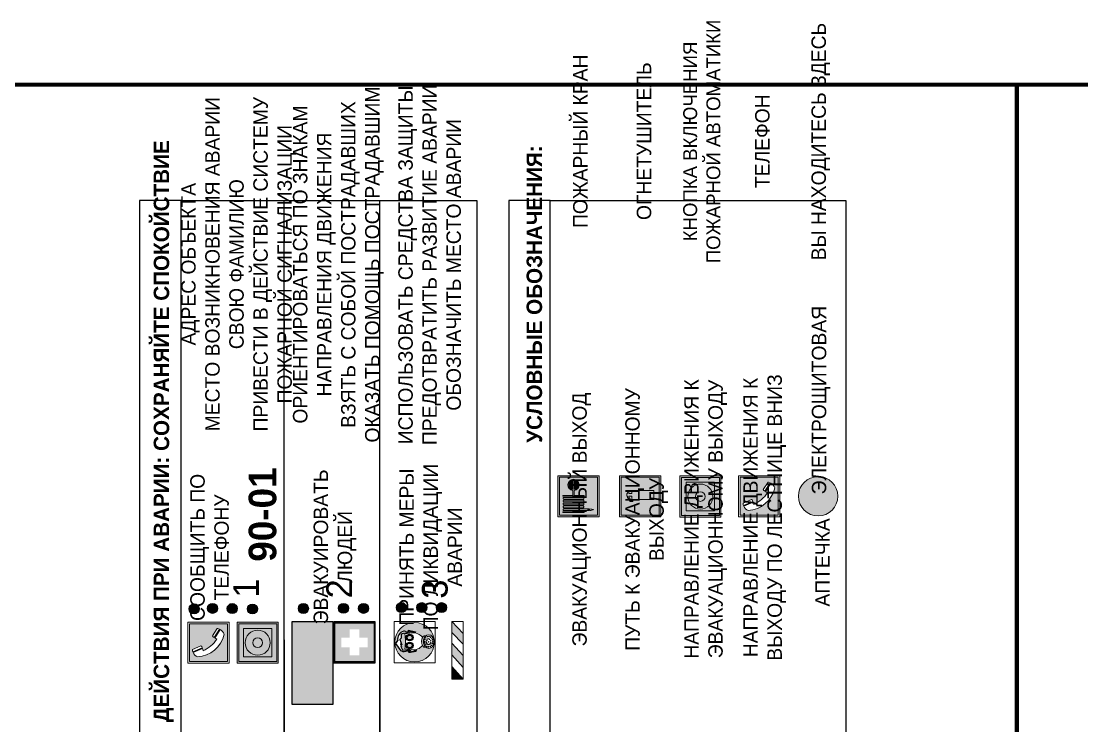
# Model space of a CAD drawing. Header units: millimetres. Extents: x 13114 to 67229, y 22859 to 38520.
# Drawn here: x 17565.4 to 17771.2, y 31954.6 to 32091.5 of the extents above; entities that cross this region are included whole.
import ezdxf

# ---------------------------------------------------------------- set-up
doc = ezdxf.new("R2010")
doc.units = ezdxf.units.MM
doc.styles.add('обычный', font='arial.ttf')

# ---------------------------------------------------------------- blocks, each defined once
blk = doc.blocks.new('A$C38D26F80')
h = blk.add_hatch(color=5)
h.dxf.hatch_style = 1
h.paths.add_polyline_path([(-8.77, -4.48, 1), (-0.19, -4.48, 1)])
h.paths.add_polyline_path([(-6.75, -3.58), (-6.75, -3.31), (-6.62, -3.22), (-6.5, -3.22), (-6.42, -3.3), (-6.39, -3.28), (-6.59, -2.23), (-6.59, -2.01), (-6.38, -1.58), (-4.76, -0.4), (-4.13, -0.79, -0.362848), (-2.1, -2.1, -0.201049), (-2.17, -2.48, 0.085434), (-2.26, -3.13), (-1.9, -3.16), (-2.25, -4.7), (-2.4, -4.59), (-2.43, -4.34), (-2.36, -4.34), (-2.14, -3.34), (-2.47, -3.42), (-2.58, -1.95), (-2.77, -1.58), (-3.58, -1.52), (-3.92, -1.26), (-5.05, -1.73), (-4.87, -1.39), (-5.41, -1.6), (-5.41, -1.46), (-6.13, -1.87), (-6.18, -3.5), (-6.56, -3.47), (-6.37, -4.59), (-6.16, -4.43), (-6.16, -4.66), (-6.36, -4.79), (-6.37, -4.8), (-6.51, -4.76)], flags=16)
h.paths.add_polyline_path([(-6.51, -4.76), (-6.36, -4.79), (-6.37, -4.8)], flags=0)
h.paths.add_polyline_path([(-5.92, -2.34, 0.089508), (-2.67, -2.35), (-2.48, -3.88, -0.268602), (-3.4, -6.18, 0.262449), (-5.2, -6.18, -0.268602), (-6.11, -3.88)], flags=16)
edge = h.paths.add_edge_path(flags=16)
edge.add_ellipse((-5.19, -3.41), major_axis=(0, 0.842), ratio=0.848992, start_angle=0, end_angle=360)
edge = h.paths.add_edge_path(flags=0)
edge.add_ellipse((-5.19, -3.39), major_axis=(0, 0.665), ratio=0.853798, start_angle=0, end_angle=360)
edge = h.paths.add_edge_path(flags=0)
edge.add_ellipse((-5.19, -3.4), major_axis=(0, 0.528), ratio=0.864094, start_angle=0, end_angle=360)
edge = h.paths.add_edge_path(flags=16)
edge.add_ellipse((-3.47, -3.4), major_axis=(0, 0.842), ratio=0.848992, start_angle=0, end_angle=360)
h.paths.add_polyline_path([(-3.13, -6.45), (-3.13, -6.84, 0.383174), (-5.57, -6.85), (-5.57, -6.49, -0.369952)], flags=16)
edge = h.paths.add_edge_path(flags=0)
edge.add_ellipse((-3.47, -3.39), major_axis=(0, 0.665), ratio=0.853798, start_angle=0, end_angle=360)
edge = h.paths.add_edge_path(flags=0)
edge.add_ellipse((-3.47, -3.4), major_axis=(0, 0.528), ratio=0.864094, start_angle=0, end_angle=360)
edge = h.paths.add_edge_path(flags=16)
edge.add_ellipse((-4.34, -7.57), major_axis=(-1.48, 0), ratio=0.744955, start_angle=0, end_angle=360)
h.paths.add_polyline_path([(-5.01, -6.85, -1), (-5.15, -6.85, -1)], flags=0)
h.paths.add_polyline_path([(-5.33, -7.14, -1), (-5.47, -7.14, -1)], flags=0)
h.paths.add_polyline_path([(-4.61, -6.71, -1), (-4.74, -6.71, -1)], flags=16)
h.paths.add_polyline_path([(-5.43, -7.51, -1), (-5.57, -7.51, -1)], flags=0)
h.paths.add_polyline_path([(-4.26, -6.67, -1), (-4.4, -6.67, -1)], flags=16)
h.paths.add_polyline_path([(-4.74, -7.14, -1), (-4.88, -7.14, -1)], flags=0)
h.paths.add_polyline_path([(-4.93, -7.43, -1), (-5.07, -7.43, -1)], flags=0)
h.paths.add_polyline_path([(-4.41, -7.07, -1), (-4.54, -7.07, -1)], flags=0)
h.paths.add_polyline_path([(-5.33, -7.87, -1), (-5.46, -7.87, -1)], flags=0)
h.paths.add_polyline_path([(-3.8, -6.71, -1), (-3.94, -6.71, -1)], flags=16)
h.paths.add_polyline_path([(-4.85, -7.78, -1), (-4.98, -7.78, -1)], flags=0)
h.paths.add_polyline_path([(-3.96, -7.14, -1), (-4.1, -7.14, -1)], flags=0)
h.paths.add_polyline_path([(-4.33, -7.53, -1), (-4.47, -7.53, -1)], flags=0)
h.paths.add_polyline_path([(-5.09, -8.12, -1), (-5.23, -8.12, -1)], flags=0)
h.paths.add_polyline_path([(-3.5, -6.94, -1), (-3.64, -6.94, -1)], flags=0)
h.paths.add_polyline_path([(-4.54, -7.97, -1), (-4.68, -7.97, -1)], flags=0)
h.paths.add_polyline_path([(-3.66, -7.39, -1), (-3.8, -7.39, -1)], flags=0)
h.paths.add_polyline_path([(-4.73, -8.35, -1), (-4.86, -8.35, -1)], flags=0)
h.paths.add_polyline_path([(-4.09, -7.96, -1), (-4.23, -7.96, -1)], flags=0)
h.paths.add_polyline_path([(-3.77, -7.74, -1), (-3.91, -7.74, -1)], flags=0)
h.paths.add_polyline_path([(-3.22, -7.27, -1), (-3.35, -7.27, -1)], flags=0)
h.paths.add_polyline_path([(-4.34, -8.4, -1), (-4.47, -8.4, -1)], flags=0)
h.paths.add_polyline_path([(-3.16, -7.61, -1), (-3.3, -7.61, -1)], flags=0)
h.paths.add_polyline_path([(-3.9, -8.35, -1), (-4.04, -8.35, -1)], flags=0)
h.paths.add_polyline_path([(-3.32, -7.91, -1), (-3.46, -7.91, -1)], flags=0)
h.paths.add_polyline_path([(-3.55, -8.23, -1), (-3.69, -8.23, -1)], flags=0)
at = {"color": 5, "lineweight": 5}
for p, q in [((-4.48, 0), (-8.96, 0)), ((-8.96, 0), (-8.96, -4.48)), ((-4.48, 0), (0, 0)), ((0, 0), (0, -4.48)), ((-6.59, -2.01), (-6.38, -1.58)), ((-6.59, -2.23), (-6.59, -2.01)), ((-6.39, -3.28), (-6.59, -2.23)), ((-6.38, -1.58), (-4.76, -0.4)), ((-6.13, -1.87), (-6.18, -3.5)), ((-5.41, -1.46), (-6.13, -1.87)), ((-4.87, -1.39), (-5.41, -1.6)), ((-5.41, -1.6), (-5.41, -1.46)), ((-3.92, -1.26), (-5.05, -1.73)), ((-5.05, -1.73), (-4.87, -1.39)), ((-4.76, -0.4), (-4.13, -0.79)), ((-3.58, -1.52), (-3.92, -1.26)), ((-2.77, -1.58), (-3.58, -1.52)), ((-2.58, -1.95), (-2.77, -1.58)), ((-2.47, -3.42), (-2.58, -1.95)), ((-8.96, -8.96), (-8.96, -4.48)), ((-6.75, -3.31), (-6.62, -3.22)), ((-6.75, -3.58), (-6.75, -3.31)), ((-6.51, -4.76), (-6.75, -3.58)), ((-6.62, -3.22), (-6.5, -3.22)), ((-6.18, -3.5), (-6.56, -3.47)), ((-6.56, -3.47), (-6.37, -4.59)), ((-6.5, -3.22), (-6.42, -3.3)), ((-6.42, -3.3), (-6.39, -3.28)), ((-6.37, -4.59), (-6.16, -4.43)), ((-6.16, -4.43), (-6.16, -4.66)), ((-5.92, -2.34), (-6.11, -3.88)), ((-2.67, -2.34), (-2.48, -3.88)), ((-2.14, -3.34), (-2.47, -3.42)), ((-2.43, -4.34), (-2.4, -4.59)), ((-2.43, -4.34), (-2.36, -4.34)), ((-2.4, -4.59), (-2.25, -4.7)), ((-2.36, -4.34), (-2.14, -3.34)), ((-1.9, -3.16), (-2.26, -3.13)), ((-2.25, -4.7), (-1.9, -3.16)), ((0, -8.96), (0, -4.48)), ((-6.37, -4.8), (-6.51, -4.76)), ((-6.16, -4.66), (-6.37, -4.8)), ((-5.57, -6.49), (-5.57, -6.85)), ((-3.13, -6.45), (-3.13, -6.84)), ((-4.48, -8.96), (-8.96, -8.96)), ((-4.48, -8.96), (0, -8.96))]:
    blk.add_line(p, q, dxfattribs=at)
at = {"color": 5}
for p, q in [((-6.59, -2.01), (-6.38, -1.58)), ((-6.59, -2.23), (-6.59, -2.01)), ((-6.39, -3.28), (-6.59, -2.23)), ((-6.38, -1.58), (-4.76, -0.4)), ((-6.13, -1.87), (-6.18, -3.5)), ((-5.41, -1.46), (-6.13, -1.87)), ((-4.87, -1.39), (-5.41, -1.6)), ((-5.41, -1.6), (-5.41, -1.46)), ((-3.92, -1.26), (-5.05, -1.73)), ((-5.05, -1.73), (-4.87, -1.39)), ((-4.76, -0.4), (-4.13, -0.79)), ((-3.58, -1.52), (-3.92, -1.26)), ((-2.77, -1.58), (-3.58, -1.52)), ((-2.58, -1.95), (-2.77, -1.58)), ((-2.47, -3.42), (-2.58, -1.95)), ((-6.75, -3.31), (-6.62, -3.22)), ((-6.75, -3.58), (-6.75, -3.31)), ((-6.51, -4.76), (-6.75, -3.58)), ((-6.62, -3.22), (-6.5, -3.22)), ((-6.18, -3.5), (-6.56, -3.47)), ((-6.56, -3.47), (-6.37, -4.59)), ((-6.5, -3.22), (-6.42, -3.3)), ((-6.42, -3.3), (-6.39, -3.28)), ((-6.37, -4.59), (-6.16, -4.43)), ((-6.16, -4.43), (-6.16, -4.66)), ((-2.14, -3.34), (-2.47, -3.42)), ((-2.4, -4.59), (-2.43, -4.34)), ((-2.43, -4.34), (-2.36, -4.34)), ((-2.25, -4.7), (-2.4, -4.59)), ((-2.36, -4.34), (-2.14, -3.34)), ((-2.26, -3.13), (-1.9, -3.16)), ((-1.9, -3.16), (-2.25, -4.7)), ((-6.37, -4.8), (-6.51, -4.76)), ((-6.36, -4.79), (-6.51, -4.76)), ((-6.16, -4.66), (-6.37, -4.8)), ((-6.16, -4.66), (-6.36, -4.79))]:
    blk.add_line(p, q, dxfattribs=at)
at = {"color": 5, "lineweight": 5}
for centre, radius in [((-4.48, -4.48), 4.29), ((-5.08, -6.85), 0.0678), ((-4.67, -6.71), 0.0678), ((-4.33, -6.67), 0.0678), ((-3.87, -6.71), 0.0678), ((-3.57, -6.94), 0.0678), ((-5.5, -7.51), 0.0678), ((-5.4, -7.14), 0.0678), ((-5.4, -7.87), 0.0678), ((-5.16, -8.12), 0.0678), ((-5, -7.43), 0.0678), ((-4.91, -7.78), 0.0678), ((-4.81, -7.14), 0.0678), ((-4.79, -8.35), 0.0678), ((-4.61, -7.97), 0.0678), ((-4.47, -7.07), 0.0678), ((-4.4, -7.53), 0.0678), ((-4.4, -8.4), 0.0678), ((-4.16, -7.96), 0.0678), ((-4.03, -7.14), 0.0678), ((-3.97, -8.35), 0.0678), ((-3.84, -7.74), 0.0678), ((-3.73, -7.39), 0.0678), ((-3.62, -8.23), 0.0678), ((-3.39, -7.91), 0.0678), ((-3.28, -7.27), 0.0678), ((-3.23, -7.61), 0.0678)]:
    blk.add_circle(centre, radius, dxfattribs=at)
at = {"color": 5}
for centre, radius, start, end in [((-3.89, -2.66), 1.88, 17.387, 97.1599), ((-2.6, -2.2), 0.511, 326.3906, 11.8614), ((-0.35, -3.07), 1.91, 162.2553, 181.7878)]:
    blk.add_arc(centre, radius, start, end, dxfattribs=at)
at = {"color": 5, "lineweight": 5}
for centre, radius, start, end in [((-2.6, -2.2), 0.513, 326.4781, 11.7739), ((-3.66, -4.24), 2.47, 171.573, 231.7124), ((-4.28, 6.66), 9.15, 259.6987, 280.1569), ((-4.93, -4.24), 2.47, 308.2876, 8.427), ((-0.47, -3.05), 1.79, 161.5846, 182.4584), ((-4.33, -7.88), 1.87, 50.358, 131.5662), ((-4.34, -8.2), 1.82, 48.4943, 132.3565), ((-4.3, -7.78), 1.83, 60.5889, 119.4111)]:
    blk.add_arc(centre, radius, start, end, dxfattribs=at)
for centre, major_axis, ratio in [((-5.19, -3.41), (0, 0.842), 0.848992), ((-5.19, -3.39), (0, 0.665), 0.853798), ((-5.19, -3.4), (0, 0.528), 0.864094), ((-3.47, -3.4), (0, 0.842), 0.848992), ((-3.47, -3.39), (0, 0.665), 0.853798), ((-3.47, -3.4), (0, 0.528), 0.864094), ((-4.34, -7.57), (-1.48, 0), 0.744955)]:
    blk.add_ellipse(centre, major_axis=major_axis, ratio=ratio, dxfattribs=at)
blk = doc.blocks.new('A$C47DD6509')
at = {"lineweight": 5}
for points in [[(-8.69, 0), (-11.19, 0), (-11.19, -2.22)], [(-4.22, 0), (-6.45, 0), (-8.91, -2.22), (-6.61, -2.22)], [(0, 0), (-2.09, 0), (-4.36, -2.22), (-2.29, -2.22)]]:
    blk.add_hatch(color=242, dxfattribs=at).paths.add_polyline_path(points)
at = {"color": 242, "lineweight": 5}
for p, q in [((-11.19, -2.22), (-8.69, 0)), ((-11.19, -2.22), (-11.19, 0)), ((-11.19, 0), (-8.69, 0)), ((-11.19, 0), (0, 0)), ((-8.91, -2.22), (-6.45, 0)), ((-6.61, -2.22), (-4.22, 0)), ((-4.36, -2.22), (-2.09, 0)), ((-2.29, -2.22), (0, 0)), ((0, 0), (0, -2.22)), ((0, -2.22), (-11.19, -2.22))]:
    blk.add_line(p, q, dxfattribs=at)
blk = doc.blocks.new('A$C32E8229D')
at = {"true_color": 0xffffff}
blk.add_hatch(color=7, dxfattribs=at).paths.add_polyline_path([(0, 0), (0, -8), (16, -8), (16, 0)])
h = blk.add_hatch(color=126)
h.paths.add_polyline_path([(0.2, -0.2), (15.8, -0.2), (15.8, -7.8), (0.2, -7.8)])
h.paths.add_polyline_path([(13.49, -2.05), (12.08, -2.05), (11.37, -2.63, 0.162397), (11.29, -2.84), (11.29, -3.63), (10.35, -3.63), (10.35, -4.05), (11.68, -4.05), (11.68, -3.48), (12.26, -4.28), (11.29, -5.1), (11.29, -6.78), (11.85, -6.78), (11.85, -5.44), (12.8, -4.64), (12.8, -5.94), (14.46, -5.94), (14.46, -5.39), (13.45, -5.39), (13.45, -3.97), (12.46, -2.59), (13.15, -2.59), (13.69, -3.34), (14.18, -3)], flags=16)
h.paths.add_polyline_path([(10.74, -1.82, 1), (11.8, -1.82, 1)], flags=16)
h.paths.add_polyline_path([(9.39, -3.59), (5.99, -3.59), (6.56, -3.03), (5.91, -3.03), (5.1, -3.83), (5.91, -4.64), (6.56, -4.64), (5.99, -4.09), (9.39, -4.09)], flags=16)
h.paths.add_polyline_path([(4.29, -1.08), (1.72, -1.08), (1.72, -6.6), (4.29, -6.6)], flags=16)
at = {"color": 126}
blk.add_lwpolyline([(16, -8), (0, -8), (0, 0), (16, 0)], close=True, dxfattribs=at)
blk = doc.blocks.new('A$C18900ED3')
h = blk.add_hatch(color=126)
h.paths.add_polyline_path([(-0.18, -0.18), (-7.02, -0.18), (-7.02, -7.02), (-0.18, -7.02)])
h.paths.add_polyline_path([(-5.89, -4.46), (-5.89, -2.77), (-4.46, -2.77), (-4.46, -1.31), (-2.77, -1.31), (-2.77, -2.77), (-1.33, -2.77), (-1.33, -4.46), (-2.77, -4.46), (-2.77, -5.89), (-4.46, -5.89), (-4.46, -4.46)], flags=16)
at = {"color": 126}
for p, q in [((-7.2, 0), (-7.2, -7.2)), ((0, 0), (-7.2, 0)), ((0, -7.2), (0, 0)), ((-7.02, -7.02), (-7.02, -0.18)), ((-7.02, -0.18), (-0.18, -0.18)), ((-0.18, -0.18), (-0.18, -7.02)), ((-7.2, -7.2), (0, -7.2)), ((-0.18, -7.02), (-7.02, -7.02))]:
    blk.add_line(p, q, dxfattribs=at)
blk = doc.blocks.new('A$C456E1F9C')
at = {"lineweight": 5}
h = blk.add_hatch(color=242, dxfattribs=at)
h.paths.add_polyline_path([(0.51, -1.47), (0.51, -13.26), (12.29, -13.26), (12.29, -1.47)])
h.paths.add_polyline_path([(5.42, -4.95, -0.254479), (4.78, -5.4), (3.52, -2.53, -0.209735), (4.23, -2.4)], flags=16)
h.paths.add_polyline_path([(8.53, -8.6), (10.87, -10.17), (10.54, -10.76), (8.03, -9.13, -0.192251)], flags=16)
h.paths.add_polyline_path([(4.61, -5.49, 0.005518), (3.87, -5.72, 0.128647), (7.49, -10.01, 0.00809), (7.83, -9.33), (10.47, -10.97, -0.16736), (8.99, -12.25, -0.327862), (1.95, -3.95, -0.166952), (3.36, -2.62)], flags=16)
at = {"color": 242, "lineweight": 5}
for p, q in [((0, -13.77), (0, -0.97)), ((12.8, -0.97), (0, -0.97)), ((4.61, -5.49), (3.36, -2.62)), ((3.52, -2.53), (4.78, -5.4)), ((4.23, -2.4), (5.42, -4.95)), ((12.8, -13.77), (12.8, -0.97)), ((7.83, -9.33), (10.47, -10.97)), ((8.03, -9.13), (10.54, -10.76)), ((10.81, -10.12), (8.53, -8.6)), ((10.54, -10.76), (10.8, -10.3)), ((10.8, -10.3), (10.81, -10.12)), ((0, -13.77), (12.8, -13.77))]:
    blk.add_line(p, q, dxfattribs=at)
blk.add_lwpolyline([(0.51, -1.47), (12.29, -1.47), (12.29, -13.26), (0.51, -13.26)], close=True, dxfattribs=at)
for centre, radius, start, end in [((4.59, -5.34), 2.99, 114.2845, 152.1974), ((4.02, -3.27), 0.891, 76.3284, 123.7092), ((11.12, -3.31), 9.19, 183.9915, 256.6009), ((14.98, -39.1), 35.17, 107.1487, 108.4135), ((13.86, -0.94), 11.08, 205.5536, 234.8762), ((4.68, -4.59), 0.824, 276.9621, 334.0723), ((-13.31, 0.8), 23.44, 332.5487, 334.4027), ((8.94, -9.5), 0.989, 114.4092, 157.9388), ((7.87, -9.46), 3, 291.9291, 329.9329)]:
    blk.add_arc(centre, radius, start, end, dxfattribs=at)
blk = doc.blocks.new('A$C54414219')
at = {"true_color": 0xffffff}
h = blk.add_hatch(color=7, dxfattribs=at)
h.paths.add_polyline_path([(2.39, -9.45), (2.39, -18.3), (11.23, -18.3), (11.23, -9.45)], flags=0)
h.paths.add_polyline_path([(10.71, -13.87, -1), (2.92, -13.87, -1)], flags=0)
h.paths.add_polyline_path([(8.3, -13.87, -1), (5.33, -13.87, -1)], flags=0)
h.paths.add_polyline_path([(0.41, -7.47), (0.41, -20.27), (13.21, -20.27), (13.21, -7.47)])
h.paths.add_polyline_path([(0.92, -19.77), (12.71, -19.77), (12.71, -7.98), (0.92, -7.98)], flags=16)
h.paths.add_polyline_path([(11.23, -9.45), (11.23, -18.3), (2.39, -18.3), (2.39, -9.45)], flags=0)
at = {"lineweight": 5}
h = blk.add_hatch(color=242, dxfattribs=at)
h.paths.add_polyline_path([(12.71, -7.98), (0.92, -7.98), (0.92, -19.77), (12.71, -19.77)])
h.paths.add_polyline_path([(11.23, -18.3), (2.39, -18.3), (2.39, -9.45), (11.23, -9.45)], flags=16)
h.paths.add_polyline_path([(10.71, -13.87, -1), (2.92, -13.87, -1)], flags=0)
h.paths.add_polyline_path([(8.3, -13.87, -1), (5.33, -13.87, -1)], flags=0)
at = {"true_color": 0xffffff}
h = blk.add_hatch(color=7, dxfattribs=at)
h.paths.add_polyline_path([(2.39, -9.45), (2.39, -18.3), (11.23, -18.3), (11.23, -9.45)])
h.paths.add_polyline_path([(10.71, -13.87, -1), (2.92, -13.87, -1)], flags=16)
h.paths.add_polyline_path([(8.3, -13.87, -1), (5.33, -13.87, -1)], flags=0)
at = {"lineweight": 5}
h = blk.add_hatch(color=242, dxfattribs=at)
h.paths.add_polyline_path([(2.92, -13.87, 1), (10.71, -13.87, 1)])
h.paths.add_polyline_path([(8.3, -13.87, -1), (5.33, -13.87, -1)], flags=16)
at = {"color": 242, "lineweight": 5}
for p, q in [((0.41, -20.27), (0.41, -7.47)), ((0.41, -7.47), (13.21, -7.47)), ((0.41, -7.47), (13.21, -7.47)), ((13.21, -20.27), (13.21, -7.47)), ((0.41, -20.27), (13.21, -20.27))]:
    blk.add_line(p, q, dxfattribs=at)
for points in [[(0.92, -7.98), (12.71, -7.98), (12.71, -19.77), (0.92, -19.77)], [(2.39, -9.45), (11.23, -9.45), (11.23, -18.3), (2.39, -18.3)]]:
    blk.add_lwpolyline(points, close=True, dxfattribs=at)
for radius in [3.89, 1.49]:
    blk.add_circle((6.81, -13.87), radius, dxfattribs=at)
blk = doc.blocks.new('A$C37112FD5')
at = {"true_color": 0xf5f5ff}
h = blk.add_hatch(color=7, dxfattribs=at)
h.dxf.hatch_style = 1
h.paths.add_polyline_path([(12.8, -7.4), (0, -7.4), (0, -20.2), (12.8, -20.2)])
h.paths.add_polyline_path([(12.29, -7.91), (12.29, -19.69), (0.51, -19.69), (0.51, -7.91)], flags=16)
h.paths.add_polyline_path([(4.98, -9.04, -0.42597), (5.17, -9.22), (5.17, -12.25), (5.17, -15.29, -0.432244), (4.98, -15.47), (4.83, -15.47, -0.42597), (4.64, -15.29), (4.64, -12.25), (4.64, -9.22, -0.432244), (4.83, -9.04)], flags=0)
h.paths.add_polyline_path([(4.28, -9.22), (4.28, -12.25), (4.28, -15.29, -0.432244), (4.09, -15.47), (3.94, -15.47, -0.42597), (3.75, -15.29), (3.75, -12.25), (3.75, -9.22, -0.432244), (3.94, -9.04), (4.09, -9.04, -0.42597)], flags=0)
h.paths.add_polyline_path([(5.72, -9.04), (5.87, -9.04, -0.42597), (6.06, -9.22), (6.06, -12.25), (6.06, -15.29, -0.432244), (5.87, -15.47), (5.72, -15.47, -0.42597), (5.53, -15.29), (5.53, -12.25), (5.53, -9.22, -0.432244)], flags=0)
h.paths.add_polyline_path([(6.42, -8.9), (6.5, -8.9, -0.42597), (6.69, -9.08), (6.69, -12.03), (8.21, -12.03, -15.824349), (8.21, -12.47), (6.69, -12.47), (6.69, -15.42, -0.432244), (6.5, -15.6), (6.42, -15.6)], flags=0)
h.paths.add_polyline_path([(3.39, -9.22), (3.39, -12.25), (3.39, -15.29, -0.432244), (3.2, -15.47), (3.05, -15.47, -0.42597), (2.85, -15.29), (2.85, -12.25), (2.85, -9.22, -0.432244), (3.05, -9.04), (3.2, -9.04, -0.42597)], flags=0)
h.paths.add_polyline_path([(2.5, -9.22), (2.5, -16.71), (1.96, -16.71), (1.96, -9.22, -0.432244), (2.15, -9.04), (2.31, -9.04, -0.42597)], flags=0)
h.paths.add_polyline_path([(1.61, -8.9), (1.61, -15.6), (1.57, -15.6, -0.42597), (1.37, -15.42), (1.37, -12.03), (1.37, -9.09, -0.432244), (1.57, -8.9)], flags=0)
h.paths.add_polyline_path([(9.76, -10.81), (9.76, -12.03), (8.49, -12.03, -0.336371)], flags=0)
h.paths.add_polyline_path([(8.49, -12.47), (9.76, -12.47), (9.76, -13.7, -0.336371)], flags=0)
h.paths.add_polyline_path([(10.11, -10.81, -0.336371), (11.38, -12.03), (10.11, -12.03)], flags=0)
h.paths.add_polyline_path([(10.11, -12.47), (11.38, -12.47, -0.336371), (10.11, -13.7)], flags=0)
h.paths.add_polyline_path([(2.5, -16.84), (2.5, -17.05), (1.97, -17.05), (1.97, -16.84)], flags=0)
h.paths.add_polyline_path([(2.5, -17.24, -0.033778), (2.24, -18.6, -0.033778), (1.97, -17.24)], flags=0)
h = blk.add_hatch(color=242)
h.dxf.hatch_style = 1
h.paths.add_polyline_path([(12.29, -7.91), (0.51, -7.91), (0.51, -19.69), (12.29, -19.69)])
h.paths.add_polyline_path([(6.42, -15.6), (6.42, -8.9), (6.5, -8.9, -0.42597), (6.69, -9.08), (6.69, -12.03), (8.21, -12.03, -15.824349), (8.21, -12.47), (6.69, -12.47), (6.69, -15.42, -0.432244), (6.5, -15.6)], flags=16)
h.paths.add_polyline_path([(5.87, -15.47), (5.72, -15.47, -0.42597), (5.53, -15.29), (5.53, -12.25), (5.53, -9.22, -0.432244), (5.72, -9.04), (5.87, -9.04, -0.42597), (6.06, -9.22), (6.06, -12.25), (6.06, -15.29, -0.432244)], flags=16)
h.paths.add_polyline_path([(4.98, -15.47), (4.83, -15.47, -0.42597), (4.64, -15.29), (4.64, -12.25), (4.64, -9.22, -0.432244), (4.83, -9.04), (4.98, -9.04, -0.42597), (5.17, -9.22), (5.17, -12.25), (5.17, -15.29, -0.432244)], flags=16)
h.paths.add_polyline_path([(4.09, -15.47), (3.94, -15.47, -0.42597), (3.75, -15.29), (3.75, -12.25), (3.75, -9.22, -0.432244), (3.94, -9.04), (4.09, -9.04, -0.42597), (4.28, -9.22), (4.28, -12.25), (4.28, -15.29, -0.432244)], flags=16)
h.paths.add_polyline_path([(3.2, -15.47), (3.05, -15.47, -0.42597), (2.85, -15.29), (2.85, -12.25), (2.85, -9.22, -0.432244), (3.05, -9.04), (3.2, -9.04, -0.42597), (3.39, -9.22), (3.39, -12.25), (3.39, -15.29, -0.432244)], flags=16)
h.paths.add_polyline_path([(2.5, -17.05), (1.97, -17.05), (1.97, -16.84), (2.5, -16.84)], flags=16)
h.paths.add_polyline_path([(2.5, -17.24, -0.033778), (2.24, -18.6, -0.033778), (1.97, -17.24)], flags=16)
h.paths.add_polyline_path([(2.5, -16.71), (1.96, -16.71), (1.96, -9.22, -0.432244), (2.15, -9.04), (2.31, -9.04, -0.42597), (2.5, -9.22)], flags=16)
h.paths.add_polyline_path([(1.61, -15.6), (1.57, -15.6, -0.42597), (1.37, -15.42), (1.37, -12.03), (1.37, -9.09, -0.432244), (1.57, -8.9), (1.61, -8.9)], flags=16)
h.paths.add_polyline_path([(8.49, -12.47), (9.76, -12.47), (9.76, -13.7, -0.336371)], flags=0)
h.paths.add_polyline_path([(10.11, -13.7), (10.11, -12.47), (11.38, -12.47, -0.336371)], flags=0)
h.paths.add_polyline_path([(8.49, -12.03, -0.336371), (9.76, -10.81), (9.76, -12.03)], flags=0)
h.paths.add_polyline_path([(10.11, -12.03), (10.11, -10.81, -0.336371), (11.38, -12.03)], flags=0)
h = blk.add_hatch(color=7, dxfattribs=at)
h.dxf.hatch_style = 1
h.paths.add_polyline_path([(1.61, -8.9), (1.57, -8.9, 0.432244), (1.37, -9.09), (1.37, -12.03), (1.37, -15.42, 0.42597), (1.57, -15.6), (1.61, -15.6)])
h.paths.add_polyline_path([(2.5, -9.22, 0.42597), (2.31, -9.04), (2.15, -9.04, 0.432244), (1.96, -9.22), (1.96, -16.71), (2.5, -16.71)])
h.paths.add_polyline_path([(2.5, -16.84), (1.97, -16.84), (1.97, -17.05), (2.5, -17.05)])
h.paths.add_polyline_path([(2.5, -17.24), (1.97, -17.24, 0.033778), (2.24, -18.6, 0.033778)])
h.paths.add_polyline_path([(3.39, -12.25), (3.39, -9.22, 0.42597), (3.2, -9.04), (3.05, -9.04, 0.432244), (2.85, -9.22), (2.85, -12.25), (2.85, -15.29, 0.42597), (3.05, -15.47), (3.2, -15.47, 0.432244), (3.39, -15.29)])
h.paths.add_polyline_path([(4.28, -12.25), (4.28, -9.22, 0.42597), (4.09, -9.04), (3.94, -9.04, 0.432244), (3.75, -9.22), (3.75, -12.25), (3.75, -15.29, 0.42597), (3.94, -15.47), (4.09, -15.47, 0.432244), (4.28, -15.29)])
h.paths.add_polyline_path([(5.17, -12.25), (5.17, -9.22, 0.42597), (4.98, -9.04), (4.83, -9.04, 0.432244), (4.64, -9.22), (4.64, -12.25), (4.64, -15.29, 0.42597), (4.83, -15.47), (4.98, -15.47, 0.432244), (5.17, -15.29)])
h.paths.add_polyline_path([(6.06, -12.25), (6.06, -9.22, 0.42597), (5.87, -9.04), (5.72, -9.04, 0.432244), (5.53, -9.22), (5.53, -12.25), (5.53, -15.29, 0.42597), (5.72, -15.47), (5.87, -15.47, 0.432244), (6.06, -15.29)])
h.paths.add_polyline_path([(6.69, -12.47), (8.21, -12.47, 15.824349), (8.21, -12.03), (6.69, -12.03), (6.69, -9.08, 0.42597), (6.5, -8.9), (6.42, -8.9), (6.42, -15.6), (6.5, -15.6, 0.432244), (6.69, -15.42)])
h.paths.add_polyline_path([(8.49, -12.47), (9.76, -12.47), (9.76, -13.7, -0.336371)], flags=16)
h.paths.add_polyline_path([(8.49, -12.03, -0.336371), (9.76, -10.81), (9.76, -12.03)], flags=16)
h.paths.add_polyline_path([(10.11, -12.47), (11.38, -12.47, -0.336371), (10.11, -13.7)], flags=16)
h.paths.add_polyline_path([(10.11, -12.03), (10.11, -10.81, -0.336371), (11.38, -12.03)], flags=16)
h = blk.add_hatch(color=242)
h.dxf.hatch_style = 1
h.paths.add_polyline_path([(9.76, -10.81, 0.336371), (8.49, -12.03), (9.76, -12.03)])
h.paths.add_polyline_path([(10.11, -10.81), (10.11, -12.03), (11.38, -12.03, 0.336371)])
h.paths.add_polyline_path([(11.38, -12.47), (10.11, -12.47), (10.11, -13.7, 0.336371)])
h.paths.add_polyline_path([(9.76, -12.47), (8.49, -12.47, 0.336371), (9.76, -13.7)])
at = {"color": 242, "lineweight": 5}
for p, q in [((0, -20.2), (0, -7.4)), ((0, -7.4), (12.8, -7.4)), ((1.37, -12.03), (1.37, -9.08)), ((1.57, -8.9), (1.61, -8.9)), ((1.61, -8.9), (1.61, -15.6)), ((1.96, -16.71), (1.96, -9.22)), ((2.15, -9.04), (2.31, -9.04)), ((2.5, -16.71), (2.5, -9.22)), ((2.85, -12.25), (2.85, -9.22)), ((3.05, -9.04), (3.2, -9.04)), ((3.39, -12.25), (3.39, -9.22)), ((3.75, -12.25), (3.75, -9.22)), ((3.94, -9.04), (4.09, -9.04)), ((4.28, -12.25), (4.28, -9.22)), ((4.64, -12.25), (4.64, -9.22)), ((4.83, -9.04), (4.98, -9.04)), ((5.17, -12.25), (5.17, -9.22)), ((5.53, -12.25), (5.53, -9.22)), ((5.72, -9.04), (5.87, -9.04)), ((6.06, -12.25), (6.06, -9.22)), ((6.42, -8.9), (6.42, -15.6)), ((6.5, -8.9), (6.42, -8.9)), ((6.69, -12.03), (6.69, -9.08)), ((12.8, -20.2), (12.8, -7.4)), ((1.37, -12.03), (1.37, -15.42)), ((2.85, -12.25), (2.85, -15.29)), ((3.39, -12.25), (3.39, -15.29)), ((3.75, -12.25), (3.75, -15.29)), ((4.28, -12.25), (4.28, -15.29)), ((4.64, -12.25), (4.64, -15.29)), ((5.17, -12.25), (5.17, -15.29)), ((5.53, -12.25), (5.53, -15.29)), ((6.06, -12.25), (6.06, -15.29)), ((8.21, -12.03), (6.69, -12.03)), ((8.21, -12.47), (6.69, -12.47)), ((6.69, -12.47), (6.69, -15.42)), ((9.76, -12.03), (8.49, -12.03)), ((9.76, -12.47), (8.49, -12.47)), ((9.76, -10.81), (9.76, -12.03)), ((9.76, -12.47), (9.76, -13.7)), ((10.11, -10.81), (10.11, -12.03)), ((11.38, -12.03), (10.11, -12.03)), ((11.38, -12.47), (10.11, -12.47)), ((10.11, -12.47), (10.11, -13.7)), ((1.57, -15.6), (1.61, -15.6)), ((3.05, -15.47), (3.2, -15.47)), ((3.94, -15.47), (4.09, -15.47)), ((4.83, -15.47), (4.98, -15.47)), ((5.72, -15.47), (5.87, -15.47)), ((6.42, -15.6), (6.5, -15.6)), ((1.96, -16.71), (2.5, -16.71)), ((1.97, -16.84), (2.5, -16.84)), ((1.97, -17.05), (1.97, -16.84)), ((2.5, -17.05), (1.97, -17.05)), ((1.97, -17.24), (2.5, -17.24)), ((2.5, -16.84), (2.5, -17.05)), ((0, -20.2), (12.8, -20.2))]:
    blk.add_line(p, q, dxfattribs=at)
blk.add_lwpolyline([(0.51, -7.91), (12.29, -7.91), (12.29, -19.69), (0.51, -19.69)], close=True, dxfattribs=at)
for centre, radius, start, end in [((1.56, -9.09), 0.182, 87.1027, 180.6071), ((2.15, -9.22), 0.182, 87.1027, 180.6071), ((2.32, -9.22), 0.182, 359.3929, 92.8973), ((3.04, -9.22), 0.182, 87.1027, 180.6071), ((3.21, -9.22), 0.182, 359.3929, 92.8973), ((3.93, -9.22), 0.182, 87.1027, 180.6071), ((4.1, -9.22), 0.182, 359.3929, 92.8973), ((4.82, -9.22), 0.182, 87.1027, 180.6071), ((4.99, -9.22), 0.182, 359.3929, 92.8973), ((5.71, -9.22), 0.182, 87.1027, 180.6071), ((5.88, -9.22), 0.182, 359.3929, 92.8973), ((6.51, -9.09), 0.182, 359.3929, 92.8973), ((9.93, -12.25), 1.74, 187.2319, 172.7681), ((9.93, -12.25), 1.46, 96.9927, 171.3585), ((9.93, -12.25), 1.46, 188.6415, 263.0073), ((9.93, -12.25), 1.46, 8.6415, 83.0073), ((9.93, -12.25), 1.46, 276.9927, 351.3585), ((1.56, -15.42), 0.182, 179.3929, 272.8973), ((3.04, -15.29), 0.182, 179.3929, 272.8973), ((3.21, -15.29), 0.182, 267.1027, 0.6071), ((3.93, -15.29), 0.182, 179.3929, 272.8973), ((4.1, -15.29), 0.182, 267.1027, 0.6071), ((4.82, -15.29), 0.182, 179.3929, 272.8973), ((4.99, -15.29), 0.182, 267.1027, 0.6071), ((5.71, -15.29), 0.182, 179.3929, 272.8973), ((5.88, -15.29), 0.182, 267.1027, 0.6071), ((6.51, -15.42), 0.182, 267.1027, 0.6071), ((12.17, -15.98), 10.27, 187.041, 194.7793), ((-7.7, -15.98), 10.27, 345.2207, 352.959)]:
    blk.add_arc(centre, radius, start, end, dxfattribs=at)
blk = doc.blocks.new('A$C7B8C2D5B')
at = {"lineweight": 0}
h = blk.add_hatch(color=5, dxfattribs=at)
h.dxf.hatch_style = 1
h.paths.add_polyline_path([(1.397, -3.024, 1), (-2.112, -3.024, 1)])
at = {"color": 5, "lineweight": 0}
blk.add_circle((-0.358, -3.024), 1.755, dxfattribs=at)
blk = doc.blocks.new('A$C3AD82952')
at = {"true_color": 0xf5f5ff}
h = blk.add_hatch(color=7, dxfattribs=at)
h.dxf.hatch_style = 1
h.paths.add_polyline_path([(8.21, 8.73, 0.414214), (7.89, 9.05), (7.22, 9.05), (7.22, 9.92), (7.59, 9.92, 1), (7.57, 10.36), (7.22, 10.36), (7.22, 10.6), (6.43, 10.6), (6.43, 10.36), (6.01, 10.36), (4.74, 9.59), (4.74, 8.69), (4.98, 8.73), (4.98, 9.26), (6.12, 9.91), (6.43, 9.91), (6.43, 9.05), (5.76, 9.05, 0.414214), (5.44, 8.73), (5.44, 2.2), (8.21, 2.2)], flags=0)
h.paths.add_polyline_path([(12.8, 12.8), (0, 12.8), (0, 0), (12.8, 0)])
h.paths.add_polyline_path([(0.51, 12.29), (12.29, 12.29), (12.29, 0.51), (0.51, 0.51)], flags=16)
h.paths.add_polyline_path([(4.74, 9.59), (6.01, 10.36), (6.43, 10.36), (6.43, 10.6), (7.22, 10.6), (7.22, 10.36), (7.59, 10.36, -0.94586), (7.59, 9.92), (7.22, 9.92), (7.22, 9.05), (7.89, 9.05, -0.414214), (8.21, 8.73), (8.21, 2.2), (5.44, 2.2), (5.44, 8.73, -0.414214), (5.76, 9.05), (6.43, 9.05), (6.43, 9.91), (6.12, 9.91), (4.98, 9.26), (4.98, 8.73), (4.74, 8.69)], flags=0)
h = blk.add_hatch(color=242)
h.dxf.hatch_style = 1
h.paths.add_polyline_path([(12.29, 12.29), (0.51, 12.29), (0.51, 0.51), (12.29, 0.51)])
h.paths.add_polyline_path([(4.74, 8.69), (4.74, 9.59), (6.01, 10.36), (6.43, 10.36), (6.43, 10.6), (7.22, 10.6), (7.22, 10.36), (7.59, 10.36, -0.94586), (7.59, 9.92), (7.22, 9.92), (7.22, 9.05), (7.89, 9.05, -0.414214), (8.21, 8.73), (8.21, 2.2), (5.44, 2.2), (5.44, 8.73, -0.414214), (5.76, 9.05), (6.43, 9.05), (6.43, 9.91), (6.12, 9.91), (4.98, 9.26), (4.98, 8.73)], flags=16)
h = blk.add_hatch(color=7, dxfattribs=at)
h.dxf.hatch_style = 1
h.paths.add_polyline_path([(8.21, 8.73, 0.414214), (7.89, 9.05), (7.22, 9.05), (7.22, 9.92), (7.59, 9.92, 1), (7.57, 10.36), (7.22, 10.36), (7.22, 10.6), (6.43, 10.6), (6.43, 10.36), (6.01, 10.36), (4.74, 9.59), (4.74, 8.69), (4.98, 8.73), (4.98, 9.26), (6.12, 9.91), (6.43, 9.91), (6.43, 9.05), (5.76, 9.05, 0.414214), (5.44, 8.73), (5.44, 2.2), (8.21, 2.2)])
at = {"color": 242, "lineweight": 5}
for p, q in [((0, 0), (0, 12.8)), ((0, 12.8), (12.8, 12.8)), ((6.01, 10.36), (4.74, 9.59)), ((4.98, 9.26), (6.12, 9.91)), ((6.01, 10.36), (6.43, 10.36)), ((6.12, 9.91), (6.43, 9.91)), ((7.22, 10.6), (6.43, 10.6)), ((6.43, 10.6), (6.43, 10.36)), ((6.43, 9.91), (6.43, 9.05)), ((7.22, 10.36), (7.22, 10.6)), ((7.59, 10.36), (7.22, 10.36)), ((7.22, 9.05), (7.22, 9.92)), ((7.59, 9.92), (7.22, 9.92)), ((12.8, 0), (12.8, 12.8)), ((4.74, 9.59), (4.74, 8.69)), ((4.74, 8.69), (4.98, 8.73)), ((4.98, 8.73), (4.98, 9.26)), ((5.44, 2.2), (5.44, 8.73)), ((5.76, 9.05), (6.43, 9.05)), ((7.89, 9.05), (7.22, 9.05)), ((8.21, 2.2), (8.21, 8.73)), ((0, 0), (12.8, 0)), ((5.44, 2.2), (8.21, 2.2))]:
    blk.add_line(p, q, dxfattribs=at)
blk.add_lwpolyline([(0.51, 12.29), (12.29, 12.29), (12.29, 0.51), (0.51, 0.51)], close=True, dxfattribs=at)
for centre, radius, start, end in [((7.58, 10.14), 0.223, 273.1875, 86.8125), ((5.76, 8.73), 0.32, 90, 180), ((7.89, 8.73), 0.32, 0, 90)]:
    blk.add_arc(centre, radius, start, end, dxfattribs=at)

msp = doc.modelspace()

# ---------------------------------------------------------------- hatches: boundary and pattern name
at = {"lineweight": 0}
h = msp.add_hatch(color=256, dxfattribs=at)
h.dxf.hatch_style = 1
h.paths.add_polyline_path([(17598.97, 31976.34, 1), (17598.97, 31978.27, 1)])
h = msp.add_hatch(color=256, dxfattribs=at)
h.dxf.hatch_style = 1
h.paths.add_polyline_path([(17602.55, 31976.45, 1), (17602.55, 31978.38, 1)])
h = msp.add_hatch(color=256, dxfattribs=at)
h.dxf.hatch_style = 1
h.paths.add_polyline_path([(17606.36, 31976.41, 1), (17606.36, 31978.34, 1)])
h = msp.add_hatch(color=256, dxfattribs=at)
h.dxf.hatch_style = 1
h.paths.add_polyline_path([(17610.29, 31976.32, 1), (17610.29, 31978.26, 1)])
h = msp.add_hatch(color=256, dxfattribs=at)
h.dxf.hatch_style = 1
h.paths.add_polyline_path([(17620.18, 31976.41, 1), (17620.18, 31978.34, 1)])
h = msp.add_hatch(color=256, dxfattribs=at)
h.dxf.hatch_style = 1
h.paths.add_polyline_path([(17627.96, 31976.45, 1), (17627.96, 31978.38, 1)])
h = msp.add_hatch(color=256, dxfattribs=at)
h.dxf.hatch_style = 1
h.paths.add_polyline_path([(17631.86, 31976.44, 1), (17631.86, 31978.37, 1)])
h = msp.add_hatch(color=256, dxfattribs=at)
h.dxf.hatch_style = 1
h.paths.add_polyline_path([(17639.21, 31976.6, 1), (17639.21, 31978.53, 1)])
h = msp.add_hatch(color=256, dxfattribs=at)
h.dxf.hatch_style = 1
h.paths.add_polyline_path([(17643.16, 31976.59, 1), (17643.16, 31978.53, 1)])
h = msp.add_hatch(color=256, dxfattribs=at)
h.dxf.hatch_style = 1
h.paths.add_polyline_path([(17646.99, 31976.6, 1), (17646.99, 31978.53, 1)])

# ---------------------------------------------------------------- linework, layer by layer
at = {"color": 1, "lineweight": 100}
for points in [[(17158.64, 32079.13), (17758.64, 32079.13), (17758.64, 31684.13), (17158.64, 31684.13)], [(17758.64, 32079.13), (18358.64, 32079.13), (18358.64, 31684.13), (17758.64, 31684.13)]]:
    msp.add_lwpolyline(points, close=True, dxfattribs=at)
for points in [[(17596.43, 31912.86), (17596.43, 32056.63), (17588.38, 32056.63), (17588.38, 31912.86)], [(17596.43, 31912.86), (17596.43, 32056.63), (17653.83, 32056.63), (17653.83, 31912.86)], [(17668.08, 31912.86), (17668.08, 32056.63), (17660.03, 32056.63), (17660.03, 31912.86)], [(17668.08, 31912.86), (17668.08, 32056.63), (17725.48, 32056.63), (17725.48, 31912.86)]]:
    msp.add_lwpolyline(points, close=True)
for points in [[(17616.43, 31971.28), (17616.43, 31912.86), (17616.43, 32056.63)], [(17635, 31971.28), (17635, 31912.86), (17635, 32056.63)]]:
    msp.add_lwpolyline(points)
for centre in [(17598.97, 31977.31), (17602.55, 31977.41), (17606.36, 31977.37), (17610.29, 31977.29), (17620.18, 31977.38), (17627.96, 31977.42), (17631.86, 31977.41), (17639.21, 31977.57), (17643.16, 31977.56), (17646.99, 31977.56)]:
    msp.add_circle(centre, 0.966)

# ---------------------------------------------------------------- block references
at = {"rotation": 90}
for name, p, xscale, yscale, zscale in [('A$C37112FD5', (17664.95, 31995.18), 0.6249984004534781, 0.6249984004534781, 0.6249984004534781), ('A$C3AD82952', (17689.56, 31995.18), 0.625, 0.625, 0.625), ('A$C54414219', (17688.55, 31994.87), 0.625, 0.625, 0.625), ('A$C456E1F9C', (17704.03, 31995.18), 0.625, 0.625, 0.625), ('A$C7B8C2D5B', (17713.49, 31999.96), 2.177419353276491, 2.177419353276491, 2.177419353276491), ('A$C456E1F9C', (17597.15, 31966.75), 0.625, 0.625, 0.625), ('A$C54414219', (17602.64, 31966.49), 0.625, 0.625, 0.625), ('A$C18900ED3', (17626.1, 31974.82), 1.111111111007631, 1.111111111007631, 1.111111111007631), ('A$C38D26F80', (17637.77, 31974.84), 0.8928571427240968, 0.8928571427240968, 0.8928571427240968)]:
    msp.add_blockref(name, p, dxfattribs=dict(at, xscale=xscale, yscale=yscale, zscale=zscale))
at = {"xscale": -1, "rotation": 90}
msp.add_blockref('A$C32E8229D', (17617.96, 31974.82), dxfattribs=at)
at = {"color": 242, "true_color": 0xc1121c, "rotation": 90}
msp.add_blockref('A$C47DD6509', (17648.99, 31974.84), dxfattribs=at)

# ---------------------------------------------------------------- texts
at = {"lineweight": 0, "attachment_point": 5, "rotation": 90, "style": 'обычный'}
for s, insert, char_height, width in [('\\pi-8.1,l8.1,t8.1;{\\fProxima Nova Rg|b0|i0|c204|p2;КНОПКА ВКЛЮЧЕНИЯ\\PПОЖАРНОЙ АВТОМАТИКИ}', (17697.51, 32068.1), 2.7, 126.6484), ('\\pi-8.4,l8.4,t8.4;{\\fProxima Nova Rg|b0|i0|c204|p2;ВЫ НАХОДИТЕСЬ ЗДЕСЬ\\H1.1997x; }', (17720.59, 32068.07), 2.8, 126.6484), ('\\pi-8.4,l8.4,t8.4;{\\fProxima Nova Rg|b0|i0|c204|p2;ПОЖАРНЫЙ КРАН\\H1.6404x; }', (17673.94, 32068.13), 2.8, 126.6484), ('\\pi-8.4,l8.4,t8.4;{\\fProxima Nova Rg|b0|i0|c204|p2;ОГНЕТУШИТЕЛЬ\\H1.1997x; }', (17686.3, 32068.15), 2.8, 126.6484), ('\\pi-8.4,l8.4,t8.4;{\\fProxima Nova Rg|b0|i0|c204|p2;ОРИЕНТИРОВАТЬСЯ ПО ЗНАКАМ \\PНАПРАВЛЕНИЯ ДВИЖЕНИЯ\\PВЗЯТЬ С СОБОЙ ПОСТРАДАВШИХ\\PОКАЗАТЬ ПОМОЩЬ ПОСТРАДАВШИМ}', (17626.96, 32044.19), 2.8, 126.6484), ('\\pi-8.4,l8.4,t8.4;{\\fProxima Nova Rg|b0|i0|c204|p2;ИСПОЛЬЗОВАТЬ СРЕДСТВА ЗАЩИТЫ \\PПРЕДОТВРАТИТЬ РАЗВИТИЕ АВАРИИ\\PОБОЗНАЧИТЬ МЕСТО АВАРИИ}', (17644.69, 32044.13), 2.8, 126.6484), ('\\pi-8.4,l8.4,t8.4;{\\fProxima Nova Rg|b0|i0|c204|p2;АДРЕС ОБЪЕКТА\\PМЕСТО ВОЗНИКНОВЕНИЯ АВАРИИ\\PСВОЮ ФАМИЛИЮ\\PПРИВЕСТИ В ДЕЙСТВИЕ СИСТЕМУ \\PПОЖАРНОЙ СИГНАЛИЗАЦИИ}', (17607.6, 32044.26), 2.8, 126.6484), ('\\pi-8.4,l8.4,t8.4;{\\fProxima Nova Rg|b0|i0|c204|p2;ТЕЛЕФОН\\H1.1997x; }', (17709.27, 32068.14), 2.8, 126.6484), ('{\\fProxima Nova Rg|b1|i0|c204|p2;ДЕЙСТВИЯ ПРИ АВАРИИ: СОХРАНЯЙТЕ СПОКОЙСТВИЕ\\H1.6644x; }', (17593.06, 32011.81), 3, 175.1736), ('{\\fProxima Nova Rg|b1|i0|c204|p2;УСЛОВНЫЕ ОБОЗНАЧЕНИЯ:\\H1.1997x; }', (17665.02, 32038.45), 3, 175.1736), ('\\pi-8.4,l8.4,t8.4;{\\fProxima Nova Rg|b0|i0|c204|p2;ЭЛЕКТРОЩИТОВАЯ\\H1.1997x; }', (17720.66, 32017.85), 2.8, 126.6484), ('\\pi-8.4,l8.4,t8.4;{\\fProxima Nova Rg|b0|i0|c204|p2;НАПРАВЛЕНИЕ ДВИЖЕНИЯ К \\PВЫХОДУ ПО ЛЕСТНИЦЕ ВНИЗ}', (17709.71, 31995.06), 2.8, 126.6484), ('\\pi-8.4,l8.4,t8.4;{\\fProxima Nova Rg|b0|i0|c204|p2;ПУТЬ К ЭВАКУАЦИОННОМУ \\PВЫХОДУ }', (17686.79, 31994.68), 2.8, 126.6484), ('\\pi-8.4,l8.4,t8.4;{\\fProxima Nova Rg|b0|i0|c204|p2;НАПРАВЛЕНИЕ ДВИЖЕНИЯ К \\PЭВАКУАЦИОННОМУ ВЫХОДУ}', (17698.23, 31994.77), 2.8, 126.6484), ('\\pi-8.4,l8.4,t8.4;{\\fProxima Nova Rg|b0|i0|c204|p2;ЭВАКУАЦИОННЫЙ ВЫХОД\\H1.6404x; }', (17674.18, 31994.67), 2.8, 126.6484), ('{\\fProxima Nova Rg|b1|i0|c204|p2;\\H1.0714x;90-01\\fProxima Nova Rg|b0|i0|c204|p2;\\H0.93331x; \\H1.3449x; }', (17612.28, 31995.63), 5, 126.6484), ('{\\fProxima Nova Rg|b0|i0|c204|p2;ЭВАКУИРОВАТЬ \\PЛЮДЕЙ}', (17626.3, 31989.35), 2.8, 126.6484), ('{\\fProxima Nova Rg|b0|i0|c204|p2;ПРИНЯТЬ МЕРЫ \\PПО ЛИКВИДАЦИИ \\PАВАРИИ}', (17644.88, 31989.31), 2.8, 126.6484), ('{\\fProxima Nova Rg|b0|i0|c204|p2;СООБЩИТЬ ПО \\PТЕЛЕФОНУ}', (17601.98, 31989.25), 2.8, 126.6484), ('\\pi-8.4,l8.4,t8.4;{\\fProxima Nova Rg|b0|i0|c204|p2;АПТЕЧКА\\H1.1667x; }', (17720.93, 31986.33), 2.8, 126.6484), ('{\\fProxima Nova Rg|b0|i0|c204|p2;1\\H1.1667x; }', (17609.05, 31981.35), 5, 126.6484), ('{\\fProxima Nova Rg|b0|i0|c204|p2;2\\H1.1967x; }', (17627.13, 31981.2), 5, 126.6484), ('{\\fProxima Nova Rg|b0|i0|c204|p2;3\\H1.1967x; }', (17645.71, 31981.14), 5, 126.6484)]:
    msp.add_mtext(s, dxfattribs=dict(at, insert=insert, char_height=char_height, width=width))

doc.saveas('drawing.dxf')
